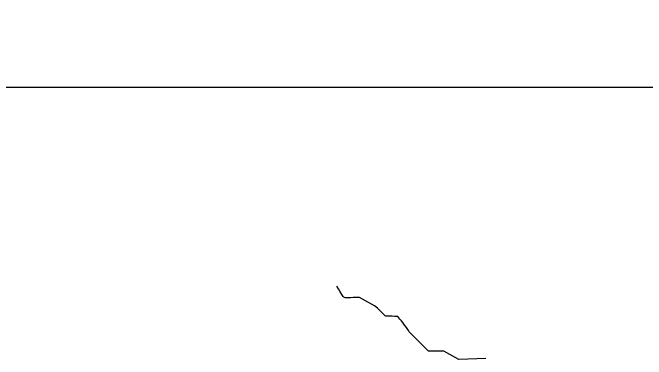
# Model space of a CAD drawing. Extents: x -149 to 150, y -212 to 234.
# Drawn here: x -72.6 to -58.57, y 225.89 to 233.58 of the extents above; entities that cross this region are included whole.
import ezdxf

# ---------------------------------------------------------------- set-up
doc = ezdxf.new("R2010")
doc.units = 0
doc.header["$MEASUREMENT"] = 0
doc.layers.add('EBENE_1', color=7, linetype='CONTINUOUS')

msp = doc.modelspace()

# ---------------------------------------------------------------- linework, layer by layer
at = {"layer": 'EBENE_1', "color": 250}
for points, knots in [([(-28.0869, 231.9182), (-28.0869, 231.9182), (-95.8202, 231.9182), (-95.8202, 231.9182), (-95.8202, 231.9182), (-95.9577, 232.2723), (-95.9049, 232.6101), (-95.9049, 233.0189), (-95.9049, 233.0189), (-96.5255, 233.5783), (-100.1215, 233.2729), (-101.1542, 233.2729)], [0, 0, 0, 0, 0.25, 0.25, 0.25, 0.25, 0.5, 0.5, 0.5, 0.5, 1, 1, 1, 1]), ([(-62.1229, 225.9069), (-62.1229, 225.9069), (-62.7233, 225.8918), (-62.7233, 225.8918), (-62.7233, 225.8918), (-62.7233, 225.8918), (-63.0542, 226.0762), (-63.0542, 226.0762), (-63.0542, 226.0762), (-63.0542, 226.0762), (-63.3929, 226.0762), (-63.3929, 226.0762), (-63.3929, 226.0762), (-63.3929, 226.0762), (-63.8162, 226.4996), (-63.8162, 226.4996), (-63.8162, 226.4996), (-63.9188, 226.6598), (-63.9465, 226.6849), (-64.0702, 226.8382), (-64.0702, 226.8382), (-64.4969, 226.8803), (-64.2162, 226.7659), (-64.5859, 227.0772), (-64.5859, 227.0772), (-64.5859, 227.0772), (-64.9169, 227.2616), (-64.9169, 227.2616), (-64.9169, 227.2616), (-65.3726, 227.2715), (-65.1912, 227.1712), (-65.4249, 227.5156)], [0, 0, 0, 0, 0.1111111, 0.1111111, 0.1111111, 0.1111111, 0.2222222, 0.2222222, 0.2222222, 0.2222222, 0.3333333, 0.3333333, 0.3333333, 0.3333333, 0.4444444, 0.4444444, 0.4444444, 0.4444444, 0.5555556, 0.5555556, 0.5555556, 0.5555556, 0.6666667, 0.6666667, 0.6666667, 0.6666667, 0.7777778, 0.7777778, 0.7777778, 0.7777778, 1, 1, 1, 1])]:
    msp.add_open_spline(points, degree=3, knots=knots, dxfattribs=at)

doc.saveas('drawing.dxf')
